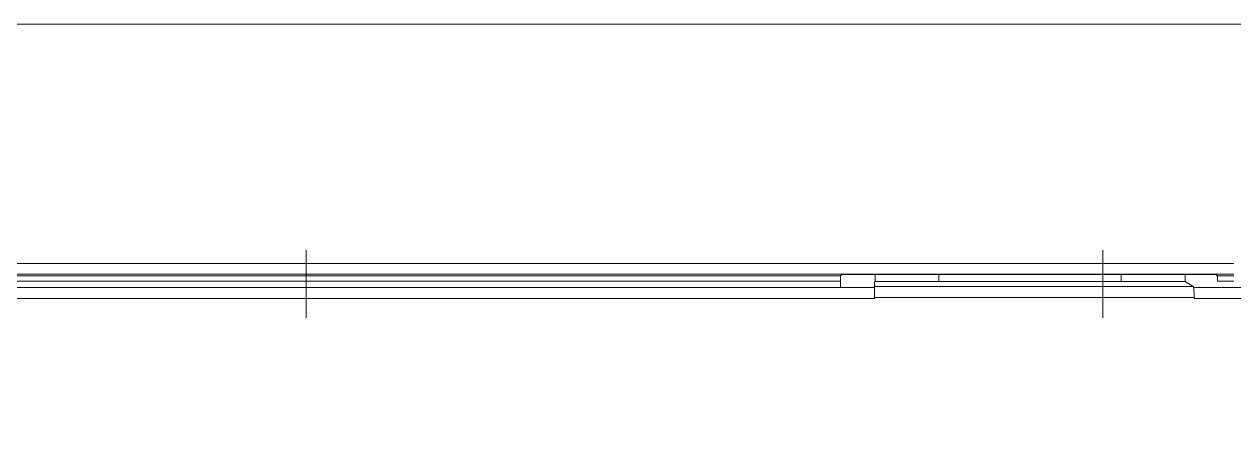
# Model space of a CAD drawing. Header units: inches. Extents: x 3778 to 56227, y -16914 to 35091.
# Drawn here: x 37161.7 to 37273.2, y -5300 to -5261 of the extents above; entities that cross this region are included whole.
import ezdxf

# ---------------------------------------------------------------- set-up
doc = ezdxf.new("R2010")
doc.units = ezdxf.units.IN
doc.header["$LTSCALE"] = 100
doc.header["$MEASUREMENT"] = 0
doc.layers.add('2-con', color=2, linetype='Continuous')
doc.layers.add('mark-B', color=2, linetype='Continuous', lineweight=20)

# ---------------------------------------------------------------- blocks, each defined once
blk = doc.blocks.new('무풍1way 일반')
at = {"layer": 'mark-B'}
for p, q in [((-437.57, -332.68), (-437.57, -337.43)), ((-437.57, -337.57), (-437.57, -332.93)), ((-437.57, -333.08), (-437.57, -335.12)), ((-437.57, -333.78), (-437.57, -333.1)), ((-364.17, -332.68), (-364.17, -337.43)), ((-364.17, -337.57), (-364.17, -332.93)), ((-364.17, -333.08), (-364.17, -335.12)), ((-364.17, -333.78), (-364.17, -333.1)), ((-437.57, -333.44), (-437.57, -338.93)), ((-437.57, -334.62), (-437.57, -333.56)), ((-437.57, -335.68), (-437.57, -333.78)), ((-437.57, -333.79), (-437.57, -334.37)), ((-437.57, -333.93), (-437.57, -337.94)), ((-364.17, -333.44), (-364.17, -338.93)), ((-364.17, -334.62), (-364.17, -333.56)), ((-364.17, -335.68), (-364.17, -333.78)), ((-364.17, -333.79), (-364.17, -334.37)), ((-364.17, -333.93), (-364.17, -337.94)), ((-446, -334.56), (-416.54, -334.56)), ((-437.57, -338.1), (-437.57, -334.6)), ((-437.57, -335.12), (-437.57, -335.73)), ((-416.54, -334.56), (-416.54, -335.57)), ((-364.17, -338.1), (-364.17, -334.6)), ((-364.17, -335.12), (-364.17, -335.73)), ((-445.16, -336.03), (-445.92, -335.57)), ((-416.54, -335.57), (-445.92, -335.57)), ((-445.16, -336.03), (-445.16, -336.67)), ((-445.16, -336.03), (-439.28, -336.03)), ((-439.28, -336.03), (-439.28, -336.67)), ((-439.28, -336.03), (-422.48, -336.03)), ((-422.48, -336.67), (-422.48, -336.03)), ((-422.48, -336.03), (-416.6, -336.03)), ((-416.6, -336.03), (-416.54, -335.99)), ((-416.6, -336.03), (-416.6, -336.67)), ((-416.54, -335.99), (-416.54, -335.57)), ((-437.57, -337.43), (-437.57, -338.28)), ((-437.57, -338.03), (-437.57, -337.57)), ((-364.17, -337.43), (-364.17, -338.28)), ((-364.17, -338.03), (-364.17, -337.57))]:
    blk.add_line(p, q, dxfattribs=at)
blk.add_ellipse((-445.92, -334.57), major_axis=(0, -1), ratio=0.087489, start_param=4.695761, end_param=6.230825, dxfattribs=at)
for points, knots in [([(-490.8, -320.72), (-490.07, -321.42), (-489.32, -322.11), (-488.35, -322.93), (-488.16, -323.09), (-487.86, -323.34), (-487.77, -323.42), (-487.57, -323.58), (-487.08, -323.97), (-486.58, -324.36), (-485.37, -325.27), (-484.55, -325.85), (-482.87, -326.95), (-481.17, -328), (-479.4, -328.94), (-477.61, -329.83), (-476.69, -330.25), (-475.3, -330.84), (-474.83, -331.03), (-474.12, -331.3), (-473.89, -331.39), (-473.53, -331.52), (-473.41, -331.56), (-473.17, -331.65), (-472.09, -332.03), (-471.01, -332.37), (-468.11, -333.19), (-466.15, -333.61), (-463.18, -334.06), (-462.19, -334.18), (-460.69, -334.31), (-460.19, -334.35), (-459.18, -334.41), (-458.68, -334.43), (-457.92, -334.46), (-457.67, -334.46), (-457.16, -334.47), (-456.91, -334.47), (-456.15, -334.47), (-455.64, -334.47), (-454.88, -334.47), (-454.63, -334.47), (-454.12, -334.47), (-453.87, -334.47), (-453.11, -334.47), (-452.6, -334.47), (-451.84, -334.47), (-451.58, -334.47), (-451.08, -334.47), (-450.32, -334.47), (-449.55, -334.47), (-448.03, -334.47), (-447.02, -334.47), (-446, -334.47)], [0, 0, 0, 0, 0.0625, 0.0625, 0.078125, 0.078125, 0.085938, 0.085938, 0.09375, 0.125, 0.125, 0.1875, 0.1875, 0.25, 0.3125, 0.3125, 0.375, 0.375, 0.40625, 0.40625, 0.421875, 0.421875, 0.429687, 0.429687, 0.4375, 0.5, 0.5, 0.625, 0.625, 0.6875, 0.6875, 0.71875, 0.71875, 0.75, 0.75, 0.765625, 0.765625, 0.78125, 0.78125, 0.8125, 0.8125, 0.828125, 0.828125, 0.84375, 0.84375, 0.875, 0.875, 0.890625, 0.890625, 0.90625, 0.9375, 0.9375, 1, 1, 1, 1]), ([(-445.91, -335.49), (-446.95, -335.49), (-447.98, -335.49), (-449.53, -335.49), (-450.3, -335.49), (-451.08, -335.49), (-451.59, -335.49), (-451.85, -335.49), (-452.62, -335.49), (-453.14, -335.49), (-453.92, -335.49), (-454.17, -335.49), (-454.69, -335.49), (-454.95, -335.49), (-455.72, -335.49), (-456.24, -335.49), (-457.01, -335.49), (-457.27, -335.49), (-457.66, -335.48), (-457.79, -335.48), (-458.04, -335.47), (-458.17, -335.47), (-458.82, -335.45), (-459.33, -335.43), (-460.35, -335.36), (-460.86, -335.32), (-462.39, -335.18), (-463.4, -335.06), (-466.42, -334.6), (-468.41, -334.16), (-471.36, -333.33), (-472.34, -333.02), (-473.44, -332.63), (-473.56, -332.59), (-473.8, -332.5), (-473.92, -332.46), (-474.29, -332.33), (-475.01, -332.05), (-475.73, -331.76), (-477.14, -331.17), (-478.07, -330.74), (-479.9, -329.83), (-481.7, -328.87), (-483.43, -327.8), (-485.13, -326.68), (-485.97, -326.09), (-487.2, -325.17), (-487.61, -324.85), (-488.11, -324.45), (-488.21, -324.37), (-488.41, -324.2), (-488.51, -324.12), (-488.81, -323.87), (-489.01, -323.71), (-489.99, -322.87), (-490.75, -322.17), (-491.5, -321.46)], [0, 0, 0, 0, 0.0625, 0.0625, 0.09375, 0.109375, 0.109375, 0.125, 0.125, 0.15625, 0.15625, 0.171875, 0.171875, 0.1875, 0.1875, 0.21875, 0.21875, 0.234375, 0.234375, 0.242187, 0.242187, 0.25, 0.25, 0.28125, 0.28125, 0.3125, 0.3125, 0.375, 0.375, 0.5, 0.5, 0.5625, 0.5625, 0.570313, 0.570313, 0.578125, 0.578125, 0.59375, 0.625, 0.625, 0.6875, 0.6875, 0.75, 0.8125, 0.8125, 0.875, 0.875, 0.90625, 0.90625, 0.914062, 0.914062, 0.921875, 0.921875, 0.9375, 0.9375, 1, 1, 1, 1]), ([(-416.54, -334.47), (-405.85, -334.47), (-395.16, -334.47), (-373.79, -334.47), (-363.1, -334.47), (-331.04, -334.47), (-309.67, -334.47), (-245.55, -334.47), (-202.8, -334.47), (-160.05, -334.47)], [0, 0, 0, 0, 0.125, 0.125, 0.25, 0.25, 0.5, 0.5, 1, 1, 1, 1]), ([(-160.05, -335.49), (-202.8, -335.49), (-245.55, -335.49), (-309.67, -335.49), (-331.04, -335.49), (-363.1, -335.49), (-373.79, -335.49), (-395.16, -335.49), (-405.85, -335.49), (-416.54, -335.49)], [0, 0, 0, 0, 0.5, 0.5, 0.75, 0.75, 0.875, 0.875, 1, 1, 1, 1]), ([(-449.65, -336.06), (-449.32, -336.06), (-448.98, -336.06), (-448.48, -336.06), (-448.31, -336.06), (-448.14, -336.06)], [0, 0, 0, 0, 0.66304, 0.66304, 1, 1, 1, 1]), ([(-449.65, -336.06), (-449.32, -336.06), (-448.98, -336.06), (-448.48, -336.06), (-448.31, -336.06), (-448.14, -336.06)], [0, 0, 0, 0, 0.66304, 0.66304, 1, 1, 1, 1]), ([(-448.14, -336.06), (-448.14, -336.09), (-448.14, -336.13), (-448.14, -336.17), (-448.14, -336.19), (-448.14, -336.22), (-448.14, -336.24), (-448.14, -336.28), (-448.14, -336.31), (-448.14, -336.35), (-448.14, -336.36), (-448.14, -336.39), (-448.14, -336.4), (-448.14, -336.44), (-448.14, -336.46), (-448.14, -336.48), (-448.14, -336.49), (-448.13, -336.51), (-448.13, -336.52), (-448.13, -336.53), (-448.13, -336.54), (-448.13, -336.55), (-448.13, -336.56), (-448.13, -336.56), (-448.13, -336.56)], [0, 0, 0, 0, 0.125, 0.125, 0.1875, 0.1875, 0.25, 0.25, 0.375, 0.375, 0.4375, 0.4375, 0.5, 0.5, 0.625, 0.625, 0.6875, 0.6875, 0.75, 0.8125, 0.8125, 0.875, 0.875, 1, 1, 1, 1]), ([(-448.14, -336.06), (-448.14, -336.09), (-448.14, -336.13), (-448.14, -336.17), (-448.14, -336.19), (-448.14, -336.22), (-448.14, -336.24), (-448.14, -336.28), (-448.14, -336.31), (-448.14, -336.35), (-448.14, -336.36), (-448.14, -336.39), (-448.14, -336.4), (-448.14, -336.44), (-448.14, -336.46), (-448.14, -336.48), (-448.14, -336.49), (-448.13, -336.51), (-448.13, -336.52), (-448.13, -336.53), (-448.13, -336.54), (-448.13, -336.55), (-448.13, -336.56), (-448.13, -336.56), (-448.13, -336.56)], [0, 0, 0, 0, 0.125, 0.125, 0.1875, 0.1875, 0.25, 0.25, 0.375, 0.375, 0.4375, 0.4375, 0.5, 0.5, 0.625, 0.625, 0.6875, 0.6875, 0.75, 0.8125, 0.8125, 0.875, 0.875, 1, 1, 1, 1]), ([(-448.13, -336.56), (-448.11, -336.58), (-448.1, -336.6), (-448.06, -336.63), (-448.04, -336.65), (-448.02, -336.67)], [0, 0, 0, 0, 0.500753, 0.500753, 1, 1, 1, 1]), ([(-448.13, -336.56), (-448.11, -336.58), (-448.1, -336.6), (-448.06, -336.63), (-448.04, -336.65), (-448.02, -336.67)], [0, 0, 0, 0, 0.500753, 0.500753, 1, 1, 1, 1]), ([(-413.41, -336.56), (-413.43, -336.58), (-413.45, -336.6), (-413.48, -336.63), (-413.5, -336.65), (-413.52, -336.67)], [0, 0, 0, 0, 0.500753, 0.500753, 1, 1, 1, 1]), ([(-413.41, -336.56), (-413.43, -336.58), (-413.45, -336.6), (-413.48, -336.63), (-413.5, -336.65), (-413.52, -336.67)], [0, 0, 0, 0, 0.500753, 0.500753, 1, 1, 1, 1]), ([(-413.41, -336.56), (-413.41, -336.56), (-413.41, -336.56), (-413.41, -336.55), (-413.41, -336.54), (-413.41, -336.53), (-413.41, -336.53), (-413.41, -336.51), (-413.41, -336.49), (-413.41, -336.47), (-413.41, -336.46), (-413.41, -336.44), (-413.41, -336.42), (-413.41, -336.39), (-413.41, -336.37), (-413.41, -336.32), (-413.41, -336.31), (-413.41, -336.28), (-413.4, -336.25), (-413.4, -336.22), (-413.4, -336.19), (-413.4, -336.17), (-413.4, -336.13), (-413.4, -336.09), (-413.4, -336.06)], [0, 0, 0, 0, 0.125, 0.125, 0.1875, 0.1875, 0.25, 0.25, 0.375, 0.375, 0.4375, 0.4375, 0.5, 0.5, 0.625, 0.625, 0.6875, 0.6875, 0.75, 0.8125, 0.8125, 0.875, 0.875, 1, 1, 1, 1]), ([(-413.41, -336.56), (-413.41, -336.56), (-413.41, -336.56), (-413.41, -336.55), (-413.41, -336.54), (-413.41, -336.53), (-413.41, -336.53), (-413.41, -336.51), (-413.41, -336.49), (-413.41, -336.47), (-413.41, -336.46), (-413.41, -336.44), (-413.41, -336.42), (-413.41, -336.39), (-413.41, -336.37), (-413.41, -336.32), (-413.41, -336.31), (-413.41, -336.28), (-413.4, -336.25), (-413.4, -336.22), (-413.4, -336.19), (-413.4, -336.17), (-413.4, -336.13), (-413.4, -336.09), (-413.4, -336.06)], [0, 0, 0, 0, 0.125, 0.125, 0.1875, 0.1875, 0.25, 0.25, 0.375, 0.375, 0.4375, 0.4375, 0.5, 0.5, 0.625, 0.625, 0.6875, 0.6875, 0.75, 0.8125, 0.8125, 0.875, 0.875, 1, 1, 1, 1]), ([(-413.4, -336.06), (-413.07, -336.06), (-412.73, -336.06), (-411.06, -336.06), (-409.72, -336.06), (-403.03, -336.06), (-397.67, -336.06), (-370.9, -336.06), (-349.47, -336.06), (-273.69, -336.06), (-219.33, -336.06), (-164.97, -336.06)], [0, 0, 0, 0, 0.004042, 0.004042, 0.020209, 0.020209, 0.084879, 0.084879, 0.343558, 0.343558, 1, 1, 1, 1]), ([(-413.4, -336.06), (-413.07, -336.06), (-412.73, -336.06), (-411.06, -336.06), (-409.72, -336.06), (-403.03, -336.06), (-397.67, -336.06), (-370.9, -336.06), (-349.47, -336.06), (-273.69, -336.06), (-219.33, -336.06), (-164.97, -336.06)], [0, 0, 0, 0, 0.004042, 0.004042, 0.020209, 0.020209, 0.084879, 0.084879, 0.343558, 0.343558, 1, 1, 1, 1]), ([(0, -337.7), (-37.52, -337.7), (-112.55, -337.7), (-206.33, -337.7), (-281.36, -337.7), (-337.64, -337.7), (-384.53, -337.7), (-417.35, -337.7), (-435.94, -337.7), (-445.14, -337.7), (-449.65, -337.7)], [0, 0, 0, 0, 0.250292, 0.500585, 0.625731, 0.750877, 0.876023, 0.938597, 0.969883, 1, 1, 1, 1]), ([(0, -337.7), (-37.52, -337.7), (-112.55, -337.7), (-206.33, -337.7), (-281.36, -337.7), (-337.64, -337.7), (-384.53, -337.7), (-417.35, -337.7), (-435.94, -337.7), (-445.14, -337.7), (-449.65, -337.7)], [0, 0, 0, 0, 0.250292, 0.500585, 0.625731, 0.750877, 0.876023, 0.938597, 0.969883, 1, 1, 1, 1]), ([(-448.02, -336.67), (-442.27, -336.67), (-436.52, -336.67), (-425.02, -336.67), (-419.27, -336.67), (-413.52, -336.67)], [0, 0, 0, 0, 0.5, 0.5, 1, 1, 1, 1]), ([(-448.02, -336.67), (-442.27, -336.67), (-436.52, -336.67), (-425.02, -336.67), (-419.27, -336.67), (-413.52, -336.67)], [0, 0, 0, 0, 0.5, 0.5, 1, 1, 1, 1]), ([(-456.22, -359.74), (-451.47, -359.74), (-441.96, -359.74), (-422.95, -359.74), (-389.69, -359.74), (-342.16, -359.74), (-285.14, -359.74), (-209.1, -359.74), (-114.05, -359.74), (-38.02, -359.74), (0, -359.74)], [0, 0, 0, 0, 0.03125, 0.0625, 0.125, 0.25, 0.375, 0.5, 0.75, 1, 1, 1, 1]), ([(-456.22, -359.74), (-451.47, -359.74), (-441.96, -359.74), (-422.95, -359.74), (-389.69, -359.74), (-342.16, -359.74), (-285.14, -359.74), (-209.1, -359.74), (-114.05, -359.74), (-38.02, -359.74), (0, -359.74)], [0, 0, 0, 0, 0.03125, 0.0625, 0.125, 0.25, 0.375, 0.5, 0.75, 1, 1, 1, 1])]:
    blk.add_open_spline(points, degree=3, knots=knots, dxfattribs=at)
for points in [[(-446, -334.47), (-446, -334.5), (-446, -334.53), (-446, -334.56)], [(-416.54, -334.56), (-416.54, -334.53), (-416.54, -334.5), (-416.54, -334.47)], [(-413.4, -336.06), (-413.4, -335.87), (-413.4, -335.68), (-413.4, -335.49)], [(-413.4, -336.06), (-413.4, -335.87), (-413.4, -335.68), (-413.4, -335.49)], [(-448.13, -336.56), (-448.64, -336.56), (-449.15, -336.56), (-449.65, -336.56)], [(-448.13, -336.56), (-448.64, -336.56), (-449.15, -336.56), (-449.65, -336.56)], [(-164.96, -336.56), (-247.78, -336.56), (-330.6, -336.56), (-413.41, -336.56)], [(-164.96, -336.56), (-247.78, -336.56), (-330.6, -336.56), (-413.41, -336.56)], [(-449.65, -336.71), (-299.77, -336.71), (-149.88, -336.71), (0, -336.71)], [(-449.65, -336.71), (-299.77, -336.71), (-149.88, -336.71), (0, -336.71)]]:
    blk.add_open_spline(points, degree=3, dxfattribs=at)
blk = doc.blocks.new('dpdjzjs')
at = {"layer": 'mark-B', "rotation": 180}
blk.add_blockref('무풍1way 일반', (172794.41, 96209.73), dxfattribs=at)

msp = doc.modelspace()

# ---------------------------------------------------------------- block references
at = {"layer": '2-con'}
msp.add_blockref('dpdjzjs', (-135970.86, -101830.44), dxfattribs=at)

doc.saveas('drawing.dxf')
